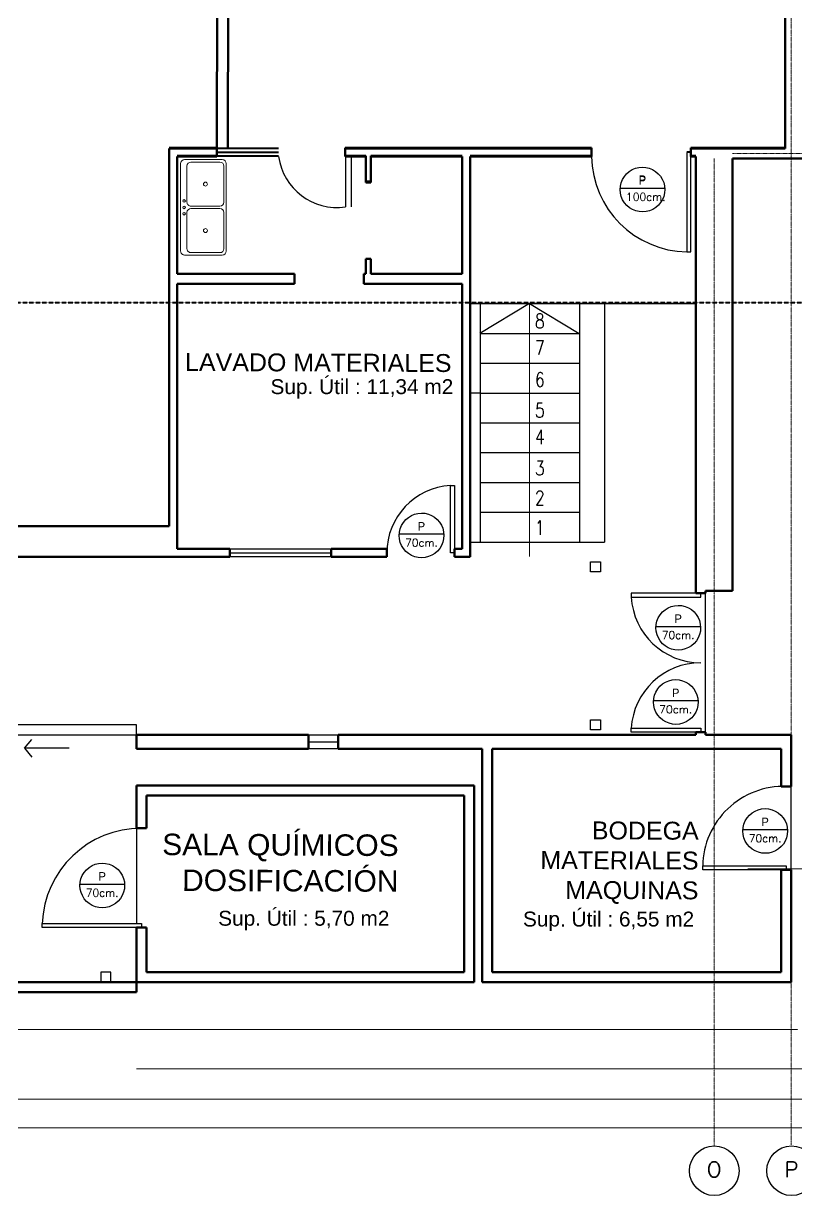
# Model space of a CAD drawing. Header units: inches. Extents: x -955375 to 106222, y -96450 to 64845.
# Drawn here: x 55608 to 63569, y 11880 to 23947 of the extents above; entities that cross this region are included whole.
import ezdxf
from ezdxf.enums import TextEntityAlignment as Align

# ---------------------------------------------------------------- set-up
doc = ezdxf.new("R2010")
doc.units = ezdxf.units.IN
doc.header["$MEASUREMENT"] = 0
for name, pattern in [('CENTER2', [1.125, 0.75, -0.125, 0.125, -0.125]), ('CONTINUA', [0]), ('HIDDEN', [0.375, 0.25, -0.125])]:
    doc.linetypes.add(name, pattern=pattern)
for name, color, linetype in [('023_MUROS_2', 7, 'Continuous'), ('A_CORTE', 3, 'Continuous'), ('A_INDICADORES', 1, 'Continuous'), ('A_TEXTOLOCAL', 3, 'Continuous'), ('cimentacion', 2, 'Continuous'), ('DIBUJO', 2, 'Continuous'), ('VENTANAS', 42, 'Continuous')]:
    doc.layers.add(name, color=color, linetype=linetype)
for name, color, linetype, lineweight in [('06 textos y cotas', 4, 'Continuous', 15), ('ACHUTECH', 24, 'Continuous', 18), ('muebles', 7, 'Continuous', 18)]:
    doc.layers.add(name, color=color, linetype=linetype, lineweight=lineweight)
doc.styles.add('18', font='Romans.shx', dxfattribs={"width": 0.8, "height": 18})
doc.styles.add('ROMANS', font='romans')
doc.styles.get("Standard").update_dxf_attribs({"font": 'isocp2.shx'})
doc.styles.add('TEXTO-100', font='romans.shx', dxfattribs={"height": 0.15})
doc.dimstyles.new('SUPERPEQUEÑA', dxfattribs={"dimtxt": 0.1, "dimasz": 0.05, "dimexe": 0.1, "dimexo": 0.15, "dimgap": 0.05, "dimtad": 1, "dimzin": 0, "dimdsep": 46, "dimtxsty": 'Standard', "dimblk1": 'CRUZZ', "dimblk2": 'CRUZZ', "dimsah": 1, "dimcen": 0.03, "dimse1": 1, "dimse2": 1, "dimclrd": 109, "dimclre": 4, "dimclrt": 173, "dimadec": 0, "dimazin": 0, "dimtfac": 1, "dimtix": 1, "dimtmove": 1, "dimatfit": 3, "dimldrblk": 'CRUZZ', "dimfxl": 1, "dimtolj": 1, "dimtzin": 0, "dimlwd": -1, "dimarcsym": 0})

# ---------------------------------------------------------------- blocks, each defined once
blk = doc.blocks.new('fre-6')
at = {"layer": 'muebles', "lineweight": 0}
for p, q in [((44.26709409517876, 66.99526073337705), (44.26709409517876, 66.5203318024275)), ((44.29709889517873, 66.96525593337711), (44.29709889517873, 66.6003446024275)), ((44.31710209517869, 67.0452687333771), (45.41727809517873, 67.0452687333771)), ((44.34710689517872, 67.01526393337707), (44.8021796951787, 67.01526393337711)), ((44.85218769517875, 66.96525593337711), (44.85218769517875, 66.6003446024275)), ((44.88219249517878, 66.96525593337711), (44.88219249517878, 66.6003446024275)), ((44.93220049517872, 67.01526393337707), (45.38727329517874, 67.01526393337707)), ((45.43728129517875, 66.96525593337711), (45.43728129517875, 66.6003446024275)), ((45.46728609517872, 66.99526073337705), (45.46728609517872, 66.5203318024275)), ((44.8021796951787, 66.5503366024275), (44.34710689517872, 66.5503366024275)), ((45.38727329517874, 66.5503366024275), (44.93220049517872, 66.5503366024275)), ((45.41727809517873, 66.47032380242747), (44.31710209517869, 66.47032380242747))]:
    blk.add_line(p, q, dxfattribs=at)
for centre, radius in [((44.57464329517875, 66.78280026790233), 0.0245626264541109), ((45.15973689517872, 66.78280026790233), 0.0245626264541109), ((44.78719009517873, 66.51342278120815), 0.0167760821653928), ((44.86719009517871, 66.51342278120815), 0.0167760821653928), ((44.94719009517869, 66.51342278120815), 0.0167760821653928)]:
    blk.add_circle(centre, radius, dxfattribs=at)
for centre, start, end in [((44.31710209517869, 66.99526073337705), 90, 180), ((44.34710689517872, 66.96525593337711), 90, 180), ((44.8021796951787, 66.96525593337711), 0, 90), ((44.93220049517872, 66.96525593337711), 90, 180), ((45.38727329517874, 66.96525593337711), 0, 90), ((45.41727809517873, 66.99526073337705), 0, 90), ((44.31710209517869, 66.5203318024275), 180, 270), ((44.34710689517872, 66.6003446024275), 180, 270), ((44.8021796951787, 66.6003446024275), 270, 0), ((44.93220049517872, 66.6003446024275), 180, 270), ((45.38727329517874, 66.6003446024275), 270, 0), ((45.41727809517873, 66.5203318024275), 270, 0)]:
    blk.add_arc(centre, 0.050008, start, end, dxfattribs=at)
blk = doc.blocks.new('CRUZ')
at = {"layer": 'DIBUJO', "color": 7, "lineweight": -3}
for p, q in [((-0.2186156304733231, 0), (0.2186156304733231, 0)), ((0, 0.2186156304733231), (0, -0.2186156304733231))]:
    blk.add_line(p, q, dxfattribs=at)
at = {"layer": 'DIBUJO', "color": 7, "lineweight": -3, "const_width": 0.05}
blk.add_lwpolyline([(-0.025000000000091, 0, 1), (0.025000000000091, 0, 1)], format="xyb", close=True, dxfattribs=at)
blk = doc.blocks.new('CRUZZ')
at = {"layer": 'DIBUJO', "color": 3, "xscale": 10, "yscale": 10, "zscale": 10}
blk.add_blockref('CRUZ', (0, 0), dxfattribs=at)
blk = doc.blocks.new('*D98')
at = {"layer": 'ACHUTECH', "color": 7, "ltscale": 500, "transparency": 16777216}
blk.add_line((47024.80767654857, 13588.06786039414), (62530.82898968404, 13588.06786039414), dxfattribs=at)
at = {"layer": 'Defpoints', "color": 0, "linetype": 'CONTINUA', "ltscale": 500, "transparency": 16777216}
for p in [(62530.87898968405, 18081.29689550905), (47024.75767654857, 15437.27818875121), (62530.87898968405, 13588.06786039414)]:
    blk.add_point(p, dxfattribs=at)
at = {"layer": 'ACHUTECH', "color": 7, "linetype": 'CONTINUA', "ltscale": 500, "transparency": 16777216, "xscale": 0.05, "yscale": 0.05, "zscale": 0.05, "rotation": 180}
blk.add_blockref('CRUZZ', (47024.75767654857, 13588.06786039414), dxfattribs=at)
at = {"layer": 'ACHUTECH', "color": 7, "linetype": 'CONTINUA', "ltscale": 500, "transparency": 16777216, "xscale": 0.05, "yscale": 0.05, "zscale": 0.05}
blk.add_blockref('CRUZZ', (62530.87898968405, 13588.06786039414), dxfattribs=at)
at = {"layer": 'ACHUTECH', "color": 7, "linetype": 'CONTINUA', "lineweight": 13, "ltscale": 500, "transparency": 16777216, "insert": (54777.81833311631, 13588.16287515792), "char_height": 0.15, "attachment_point": 5}
blk.add_mtext('\\A1;15506.12', dxfattribs=at)
blk = doc.blocks.new('*D99')
at = {"layer": 'ACHUTECH', "color": 7, "ltscale": 500, "transparency": 16777216}
blk.add_line((62530.92898968405, 13588.06786039414), (62909.27654152167, 13588.06786039414), dxfattribs=at)
at = {"layer": 'Defpoints', "color": 0, "linetype": 'CONTINUA', "ltscale": 500, "transparency": 16777216}
for p in [(62909.32654152167, 18106.86767603898), (62530.87898968405, 18081.29689550905), (62909.32654152167, 13588.06786039414)]:
    blk.add_point(p, dxfattribs=at)
at = {"layer": 'ACHUTECH', "color": 7, "linetype": 'CONTINUA', "ltscale": 500, "transparency": 16777216, "xscale": 0.05, "yscale": 0.05, "zscale": 0.05, "rotation": 180}
blk.add_blockref('CRUZZ', (62530.87898968405, 13588.06786039414), dxfattribs=at)
at = {"layer": 'ACHUTECH', "color": 7, "linetype": 'CONTINUA', "ltscale": 500, "transparency": 16777216, "xscale": 0.05, "yscale": 0.05, "zscale": 0.05}
blk.add_blockref('CRUZZ', (62909.32654152167, 13588.06786039414), dxfattribs=at)
at = {"layer": 'ACHUTECH', "color": 7, "linetype": 'CONTINUA', "lineweight": 13, "ltscale": 500, "transparency": 16777216, "insert": (62720.10276560286, 13588.16286039414), "char_height": 0.15, "attachment_point": 5}
blk.add_mtext('\\A1;378.45', dxfattribs=at)
blk = doc.blocks.new('*D100')
at = {"layer": 'ACHUTECH', "color": 7, "ltscale": 500, "transparency": 16777216}
blk.add_line((62909.37654152168, 13588.06786039414), (63451.37708875019, 13588.06786039414), dxfattribs=at)
at = {"layer": 'Defpoints', "color": 0, "linetype": 'CONTINUA', "ltscale": 500, "transparency": 16777216}
for p in [(63451.42708875019, 22658.46661030367), (62909.32654152167, 18106.86767603898), (63451.42708875019, 13588.06786039414)]:
    blk.add_point(p, dxfattribs=at)
at = {"layer": 'ACHUTECH', "color": 7, "linetype": 'CONTINUA', "ltscale": 500, "transparency": 16777216, "xscale": 0.05, "yscale": 0.05, "zscale": 0.05, "rotation": 180}
blk.add_blockref('CRUZZ', (62909.32654152167, 13588.06786039414), dxfattribs=at)
at = {"layer": 'ACHUTECH', "color": 7, "linetype": 'CONTINUA', "ltscale": 500, "transparency": 16777216, "xscale": 0.05, "yscale": 0.05, "zscale": 0.05}
blk.add_blockref('CRUZZ', (63451.42708875019, 13588.06786039414), dxfattribs=at)
at = {"layer": 'ACHUTECH', "color": 7, "linetype": 'CONTINUA', "lineweight": 13, "ltscale": 500, "transparency": 16777216, "insert": (63180.37681513593, 13588.16287515792), "char_height": 0.15, "attachment_point": 5}
blk.add_mtext('\\A1;542.10', dxfattribs=at)
blk = doc.blocks.new('*D101')
at = {"layer": 'ACHUTECH', "color": 7, "ltscale": 500, "transparency": 16777216}
blk.add_line((63451.47708875019, 13588.06786039414), (63574.11683529217, 13588.06786039414), dxfattribs=at)
at = {"layer": 'Defpoints', "color": 0, "linetype": 'CONTINUA', "ltscale": 500, "transparency": 16777216}
for p in [(63451.42708875019, 22658.46661030367), (63574.16683529217, 22658.46661030367), (63574.16683529217, 13588.06786039414)]:
    blk.add_point(p, dxfattribs=at)
at = {"layer": 'ACHUTECH', "color": 7, "linetype": 'CONTINUA', "ltscale": 500, "transparency": 16777216, "xscale": 0.05, "yscale": 0.05, "zscale": 0.05, "rotation": 180}
blk.add_blockref('CRUZZ', (63451.42708875019, 13588.06786039414), dxfattribs=at)
at = {"layer": 'ACHUTECH', "color": 7, "linetype": 'CONTINUA', "ltscale": 500, "transparency": 16777216, "xscale": 0.05, "yscale": 0.05, "zscale": 0.05}
blk.add_blockref('CRUZZ', (63574.16683529217, 13588.06786039414), dxfattribs=at)
at = {"layer": 'ACHUTECH', "color": 7, "linetype": 'CONTINUA', "lineweight": 13, "ltscale": 500, "transparency": 16777216, "insert": (63512.79696202118, 13588.16287515792), "char_height": 0.15, "attachment_point": 5}
blk.add_mtext('\\A1;122.74', dxfattribs=at)
blk = doc.blocks.new('*D21')
at = {"layer": 'ACHUTECH', "color": 7, "ltscale": 500, "transparency": 16777216}
blk.add_line((56772.38921442413, 13185.58365498089), (58541.7872270704, 13185.58365498089), dxfattribs=at)
at = {"layer": 'Defpoints', "color": 0, "linetype": 'CONTINUA', "ltscale": 500, "transparency": 16777216}
for p in [(56772.33921442412, 16280.97807027314), (58541.8372270704, 16280.97807027314), (58541.8372270704, 13185.58365498089)]:
    blk.add_point(p, dxfattribs=at)
at = {"layer": 'ACHUTECH', "color": 7, "linetype": 'CONTINUA', "ltscale": 500, "transparency": 16777216, "xscale": 0.05, "yscale": 0.05, "zscale": 0.05, "rotation": 180}
blk.add_blockref('CRUZZ', (56772.33921442412, 13185.58365498089), dxfattribs=at)
at = {"layer": 'ACHUTECH', "color": 7, "linetype": 'CONTINUA', "ltscale": 500, "transparency": 16777216, "xscale": 0.05, "yscale": 0.05, "zscale": 0.05}
blk.add_blockref('CRUZZ', (58541.8372270704, 13185.58365498089), dxfattribs=at)
at = {"layer": 'ACHUTECH', "color": 7, "linetype": 'CONTINUA', "lineweight": 13, "ltscale": 500, "transparency": 16777216, "insert": (57657.08822074726, 13185.67865498089), "char_height": 0.15, "attachment_point": 5}
blk.add_mtext('\\A1;1769.50', dxfattribs=at)
blk = doc.blocks.new('*D22')
at = {"layer": 'ACHUTECH', "color": 7, "ltscale": 500, "transparency": 16777216}
blk.add_line((58541.8872270704, 13185.58365498089), (58848.6365934254, 13185.58365498089), dxfattribs=at)
at = {"layer": 'Defpoints', "color": 0, "linetype": 'CONTINUA', "ltscale": 500, "transparency": 16777216}
for p in [(58541.8372270704, 16280.97807027314), (58848.6865934254, 16280.97807027314), (58848.6865934254, 13185.58365498089)]:
    blk.add_point(p, dxfattribs=at)
at = {"layer": 'ACHUTECH', "color": 7, "linetype": 'CONTINUA', "ltscale": 500, "transparency": 16777216, "xscale": 0.05, "yscale": 0.05, "zscale": 0.05, "rotation": 180}
blk.add_blockref('CRUZZ', (58541.8372270704, 13185.58365498089), dxfattribs=at)
at = {"layer": 'ACHUTECH', "color": 7, "linetype": 'CONTINUA', "ltscale": 500, "transparency": 16777216, "xscale": 0.05, "yscale": 0.05, "zscale": 0.05}
blk.add_blockref('CRUZZ', (58848.6865934254, 13185.58365498089), dxfattribs=at)
at = {"layer": 'ACHUTECH', "color": 7, "linetype": 'CONTINUA', "lineweight": 13, "ltscale": 500, "transparency": 16777216, "insert": (58695.2619102479, 13185.67865498089), "char_height": 0.15, "attachment_point": 5}
blk.add_mtext('\\A1;306.85', dxfattribs=at)
blk = doc.blocks.new('*D23')
at = {"layer": 'ACHUTECH', "color": 7, "ltscale": 500, "transparency": 16777216}
blk.add_line((58848.7365934254, 13185.58365498089), (85769.55433496424, 13185.58365498089), dxfattribs=at)
at = {"layer": 'Defpoints', "color": 0, "linetype": 'CONTINUA', "ltscale": 500, "transparency": 16777216}
for p in [(58848.6865934254, 16280.97807027314), (85769.60433496424, 15258.14684909059), (85769.60433496424, 13185.58365498089)]:
    blk.add_point(p, dxfattribs=at)
at = {"layer": 'ACHUTECH', "color": 7, "linetype": 'CONTINUA', "ltscale": 500, "transparency": 16777216, "xscale": 0.05, "yscale": 0.05, "zscale": 0.05, "rotation": 180}
blk.add_blockref('CRUZZ', (58848.6865934254, 13185.58365498089), dxfattribs=at)
at = {"layer": 'ACHUTECH', "color": 7, "linetype": 'CONTINUA', "ltscale": 500, "transparency": 16777216, "xscale": 0.05, "yscale": 0.05, "zscale": 0.05}
blk.add_blockref('CRUZZ', (85769.60433496424, 13185.58365498089), dxfattribs=at)
at = {"layer": 'ACHUTECH', "color": 7, "linetype": 'CONTINUA', "lineweight": 13, "ltscale": 500, "transparency": 16777216, "insert": (72309.14546419482, 13185.70874224852), "char_height": 0.15, "attachment_point": 5}
blk.add_mtext('\\A1;26920.92', dxfattribs=at)
blk = doc.blocks.new('*D32')
at = {"layer": 'ACHUTECH', "color": 7, "ltscale": 500, "transparency": 16777216}
blk.add_line((46953.2094910657, 12873.41478065978), (62720.05276560425, 12873.41478065978), dxfattribs=at)
at = {"layer": 'Defpoints', "color": 0, "linetype": 'CONTINUA', "ltscale": 500, "transparency": 16777216}
for p in [(62720.10276560426, 12873.41478065978), (46953.1594910657, 12388.4387405114), (62720.10276560426, 12388.4387405114)]:
    blk.add_point(p, dxfattribs=at)
at = {"layer": 'ACHUTECH', "color": 7, "linetype": 'CONTINUA', "ltscale": 500, "transparency": 16777216, "xscale": 0.05, "yscale": 0.05, "zscale": 0.05, "rotation": 180}
blk.add_blockref('CRUZZ', (46953.1594910657, 12873.41478065978), dxfattribs=at)
at = {"layer": 'ACHUTECH', "color": 7, "linetype": 'CONTINUA', "ltscale": 500, "transparency": 16777216, "xscale": 0.05, "yscale": 0.05, "zscale": 0.05}
blk.add_blockref('CRUZZ', (62720.10276560426, 12873.41478065978), dxfattribs=at)
at = {"layer": 'ACHUTECH', "color": 7, "linetype": 'CONTINUA', "lineweight": 13, "ltscale": 500, "transparency": 16777216, "insert": (54836.63112833498, 12873.50978065978), "char_height": 0.15, "attachment_point": 5}
blk.add_mtext('\\A1;15766.94', dxfattribs=at)
blk = doc.blocks.new('*D33')
at = {"layer": 'ACHUTECH', "color": 7, "ltscale": 500, "transparency": 16777216}
blk.add_line((62720.15276560426, 12873.41478065978), (63512.74696202159, 12873.41478065978), dxfattribs=at)
at = {"layer": 'Defpoints', "color": 0, "linetype": 'CONTINUA', "ltscale": 500, "transparency": 16777216}
for p in [(63512.79696202159, 12873.41478065978), (62720.10276560426, 12388.4387405114), (63512.79696202159, 12388.4387405114)]:
    blk.add_point(p, dxfattribs=at)
at = {"layer": 'ACHUTECH', "color": 7, "linetype": 'CONTINUA', "ltscale": 500, "transparency": 16777216, "xscale": 0.05, "yscale": 0.05, "zscale": 0.05, "rotation": 180}
blk.add_blockref('CRUZZ', (62720.10276560426, 12873.41478065978), dxfattribs=at)
at = {"layer": 'ACHUTECH', "color": 7, "linetype": 'CONTINUA', "ltscale": 500, "transparency": 16777216, "xscale": 0.05, "yscale": 0.05, "zscale": 0.05}
blk.add_blockref('CRUZZ', (63512.79696202159, 12873.41478065978), dxfattribs=at)
at = {"layer": 'ACHUTECH', "color": 7, "linetype": 'CONTINUA', "lineweight": 13, "ltscale": 500, "transparency": 16777216, "insert": (63116.44986381292, 12873.50983167549), "char_height": 0.15, "attachment_point": 5}
blk.add_mtext('\\A1;792.69', dxfattribs=at)
blk = doc.blocks.new('*D34')
at = {"layer": 'ACHUTECH', "color": 7, "ltscale": 500, "transparency": 16777216}
blk.add_line((63512.84696202159, 12873.41478065978), (67450.64716357506, 12873.41478065978), dxfattribs=at)
at = {"layer": 'Defpoints', "color": 0, "linetype": 'CONTINUA', "ltscale": 500, "transparency": 16777216}
for p in [(67450.69716357507, 12873.41478065978), (63512.79696202159, 12388.4387405114), (67450.69716357507, 12388.4387405114)]:
    blk.add_point(p, dxfattribs=at)
at = {"layer": 'ACHUTECH', "color": 7, "linetype": 'CONTINUA', "ltscale": 500, "transparency": 16777216, "xscale": 0.05, "yscale": 0.05, "zscale": 0.05, "rotation": 180}
blk.add_blockref('CRUZZ', (63512.79696202159, 12873.41478065978), dxfattribs=at)
at = {"layer": 'ACHUTECH', "color": 7, "linetype": 'CONTINUA', "ltscale": 500, "transparency": 16777216, "xscale": 0.05, "yscale": 0.05, "zscale": 0.05}
blk.add_blockref('CRUZZ', (67450.69716357507, 12873.41478065978), dxfattribs=at)
at = {"layer": 'ACHUTECH', "color": 7, "linetype": 'CONTINUA', "lineweight": 13, "ltscale": 500, "transparency": 16777216, "insert": (65481.74706279833, 12873.50978065978), "char_height": 0.15, "attachment_point": 5}
blk.add_mtext('\\A1;3937.90', dxfattribs=at)
blk = doc.blocks.new('*D41')
at = {"layer": 'ACHUTECH', "color": 7, "ltscale": 500, "transparency": 16777216}
blk.add_line((5947.905833836784, 12576.20167328493), (93553.29992816785, 12576.20167328493), dxfattribs=at)
at = {"layer": 'Defpoints', "color": 0, "linetype": 'CONTINUA', "ltscale": 500, "transparency": 16777216}
for p in [(93553.34992816785, 16393.48950460339), (5947.855833836784, 14040.97769588171), (93553.34992816785, 12576.20167328493)]:
    blk.add_point(p, dxfattribs=at)
at = {"layer": 'ACHUTECH', "color": 7, "linetype": 'CONTINUA', "ltscale": 500, "transparency": 16777216, "xscale": 0.05, "yscale": 0.05, "zscale": 0.05, "rotation": 180}
blk.add_blockref('CRUZZ', (5947.855833836784, 12576.20167328493), dxfattribs=at)
at = {"layer": 'ACHUTECH', "color": 7, "linetype": 'CONTINUA', "ltscale": 500, "transparency": 16777216, "xscale": 0.05, "yscale": 0.05, "zscale": 0.05}
blk.add_blockref('CRUZZ', (93553.34992816785, 12576.20167328493), dxfattribs=at)
at = {"layer": 'ACHUTECH', "color": 7, "linetype": 'CONTINUA', "lineweight": 13, "ltscale": 500, "transparency": 16777216, "insert": (49750.60288100232, 12576.29667328493), "char_height": 0.15, "attachment_point": 5}
blk.add_mtext('\\A1;87605.49', dxfattribs=at)
blk = doc.blocks.new('*D209')
at = {"layer": 'ACHUTECH', "color": 7, "ltscale": 500, "transparency": 16777216}
blk.add_line((95544.06483844615, 59153.03458211519), (95544.06483844617, 15079.33726133732), dxfattribs=at)
at = {"layer": 'Defpoints', "color": 0, "linetype": 'CONTINUA', "ltscale": 500, "transparency": 16777216}
for p in [(30945.85087955169, 59153.08458211519), (85094.53572898336, 15079.28726133732), (95544.06483844617, 15079.28726133732)]:
    blk.add_point(p, dxfattribs=at)
at = {"layer": 'ACHUTECH', "color": 7, "linetype": 'CONTINUA', "ltscale": 500, "transparency": 16777216, "xscale": 0.05, "yscale": 0.05, "zscale": 0.05}
for p, rotation in [((95544.06483844615, 59153.0845821152), 90), ((95544.06483844617, 15079.28726133732), 270)]:
    blk.add_blockref('CRUZZ', p, dxfattribs=dict(at, rotation=rotation))
at = {"layer": 'ACHUTECH', "color": 7, "linetype": 'CONTINUA', "lineweight": 13, "ltscale": 500, "transparency": 16777216, "insert": (95543.96983844615, 37116.18592172622), "char_height": 0.15, "attachment_point": 5, "rotation": 90}
blk.add_mtext('\\A1;44073.80', dxfattribs=at)

msp = doc.modelspace()

# ---------------------------------------------------------------- linework, layer by layer
at = {"color": 7}
for p, q in [((57549.69094252243, 22658.46661030324), (58234.98786071517, 22658.46661030324)), ((58234.98786071517, 22576.64011260882), (57549.69094252243, 22576.6401126087)), ((57549.87314416206, 22666.89391270901), (58235.1700623548, 22666.89391270901)), ((58235.1700623548, 22585.06741501455), (57549.87314416206, 22585.06741501443)), ((62211.56842252005, 22248.13669444469), (61752.86354615235, 22248.13669444469)), ((60209.05211759883, 21062.84990525784), (62530.87898968405, 21062.84990525784)), ((60818.57597506569, 21062.84990525784), (60307.16036447414, 20756.00053890304)), ((60311.33523971564, 21062.84990525784), (60311.33523971669, 18608.05497441867)), ((60818.57597506569, 21062.84990525784), (61329.99158565722, 20756.00053890304)), ((61334.16646089977, 21062.84990525784), (61334.16646089977, 18608.05497441867)), ((61589.87426619553, 21062.84990525784), (61589.874266196, 18608.05497441867)), ((60311.33523971611, 20756.0005389029), (61334.16646089977, 20756.0005389029)), ((60311.33523971611, 20449.15117254799), (61334.16646089977, 20449.15117254799)), ((60209.05211759883, 20144.34746863543), (60311.33523971611, 20144.34746863543)), ((60311.33523971669, 20142.30180619306), (61334.16646089977, 20142.30180619306)), ((60311.33523971669, 19835.45243983815), (61334.16646089977, 19835.45243983815)), ((60311.33523971669, 19528.60307348301), (61334.16646089977, 19528.60307348336)), ((60311.33523971669, 19221.75370712842), (61334.16646089977, 19221.75370712842)), ((60311.33523971669, 18914.9043407736), (61334.16646089977, 18914.9043407736)), ((59936.35665315029, 18687.47320659686), (59477.6517767826, 18687.47320659686)), ((60209.05211759883, 18608.05497441867), (61589.87426619553, 18608.05497441867)), ((57733.8005623358, 18536.45678893563), (58777.08840794253, 18536.45678893563)), ((58777.088407943, 18454.63029124111), (57733.8005623358, 18454.63029124111)), ((62633.16211180273, 16649.33318585285), (62633.16211180273, 18081.29689550928)), ((62580.26575304984, 17736.76440479364), (62121.56087668226, 17736.76440479364)), ((62554.75477466856, 16972.42574508789), (62096.04989830111, 16972.42574508789)), ((58541.8372270704, 16623.7624053235), (58848.6865934254, 16623.7624053235)), ((58848.6865934254, 16480.56603435797), (58541.8372270704, 16480.56603435797)), ((63512.79696202019, 15232.71194451461), (63512.79696202019, 16091.89017030848)), ((56772.33921442412, 15662.30105741149), (56772.33921442412, 14680.38308507575)), ((63475.34824690937, 15644.71824192733), (63016.64337054192, 15644.71824192733)), ((56648.8336386181, 15083.749050884), (56190.12876225053, 15083.749050884))]:
    msp.add_line(p, q, dxfattribs=at)
at = {"ltscale": 500}
msp.add_arc((58838.17323404789, 22661.55533891895), 609.1331465794956, 188.0133245466852, 278.0133245466852, dxfattribs=at)
at = {"color": 7}
for centre, radius, start, end in [((62459.28080419595, 22597.09673702673), 1002.583316089006, 181.1691393289707, 268.8308606724881), ((60045.39912220968, 18495.54354008843), 695.5252304045599, 93.3722866834859, 180), ((62582.02055074339, 18081.29689550905), 715.9818548279704, 183.2758289597531, 270.0000000002084), ((62582.02055074339, 16649.33318585317), 715.9818548279704, 89.99999999979156, 176.7241710402469), ((63436.08462043176, 15258.53843284939), 833.7439553862843, 88.24247290935085, 178.9631650360307), ((56823.48077548346, 14639.46983622841), 1022.831221183081, 90, 177.7075572239935)]:
    msp.add_arc(centre, radius, start, end, dxfattribs=at)
for centre in [(61982.666178967, 22237.08022665355), (59707.45440959712, 18676.41673880571), (62351.36350949679, 17725.70793700249), (62325.85253111551, 16961.36927729664), (63246.44600335634, 15633.66177413613), (56419.93139506517, 15072.69258309283)]:
    msp.add_ellipse(centre, major_axis=(162.6829673062395, 162.6829673062465), ratio=0.9999999969877227, start_param=5.502992481792901, end_param=11.78617778897248, dxfattribs=at)
at = {"layer": '023_MUROS_2', "color": 7, "lineweight": 50}
for p, q in [((63451.60929038982, 22666.89391270936), (63451.60929038982, 29365.41558023663)), ((63451.42708875019, 22658.46661030367), (63451.42708875019, 28538.72330088459)), ((57717.2735170416, 24633.34238644053), (57713.82196651584, 22658.46661030324)), ((57604.46625574728, 24613.85906035566), (57601.01470522152, 22666.89391270901)), ((57109.87351741389, 18771.70796980787), (57109.87351741389, 22658.46661030324)), ((57109.87351741389, 22658.46661030324), (57600.83250358235, 22658.46661030324)), ((57110.0557190535, 22666.89391270901), (57601.01470522198, 22666.89391270901)), ((57191.70001510857, 21369.69927161277), (57191.70001510857, 22576.6401126087)), ((57191.70001510857, 22576.6401126087), (57600.8325035819, 22576.6401126087)), ((57191.8822167482, 22585.06741501443), (57601.01470522152, 22585.06741501443)), ((57600.8325035819, 22576.6401126087), (57600.8325035819, 22658.46661030324)), ((57601.01470522152, 22585.06741501443), (57601.01470522152, 22666.89391270901)), ((58920.28477890756, 22658.46661030318), (61456.90620744256, 22658.46661030393)), ((58920.28477890791, 22658.46661030324), (58920.28477890791, 22576.64011260893)), ((58920.28477890791, 22576.64011260902), (59135.07933535639, 22576.64011260914)), ((58920.46698054719, 22666.8939127089), (61457.08840908218, 22666.89391270971)), ((58920.46698054754, 22666.89391270901), (58920.46698054754, 22585.06741501467)), ((58920.46698054754, 22585.06741501478), (59135.26153699603, 22585.0674150149)), ((59135.07933535639, 22576.64011260879), (59135.07933535639, 22310.70399510082)), ((59135.26153699603, 22585.06741501455), (59135.26153699603, 22319.13129750649)), ((59186.22089641527, 22576.64011260914), (60127.22561990436, 22576.64011260893)), ((59186.22089641527, 22576.64011260879), (59186.22089641527, 22310.70399510082)), ((59186.4030980549, 22585.0674150149), (60127.40782154399, 22585.06741501467)), ((59186.4030980549, 22585.06741501455), (59186.4030980549, 22319.13129750649)), ((60127.22561990436, 22576.64011260893), (60127.22561990436, 21369.69927161266)), ((60209.05211759883, 22576.6401126087), (61456.90620744256, 22576.64011260844)), ((60209.05211759883, 22576.6401126087), (60209.05211759883, 18454.63029124111)), ((60209.23431923844, 22585.06741501443), (61457.08840908218, 22585.0674150142)), ((61456.90620744256, 22658.46661030367), (61456.90620744256, 22576.6401126087)), ((61457.08840908218, 22666.89391270936), (61457.08840908218, 22585.06741501443)), ((62479.73742862517, 22576.6401126087), (62479.73742862517, 22658.46661030367)), ((62479.73742862517, 22658.46661030367), (63451.42708875019, 22658.46661030367)), ((62530.87898968405, 22576.6401126087), (62479.73742862517, 22576.6401126087)), ((62479.91963026481, 22585.06741501443), (62479.91963026481, 22666.89391270936)), ((62479.91963026481, 22666.89391270936), (63451.60929038982, 22666.89391270936)), ((62531.06119132368, 22585.06741501443), (62479.91963026481, 22585.06741501443)), ((62530.87898968405, 18081.29689550905), (62530.87898968405, 22576.6401126087)), ((82077.18362649319, 22556.18348818598), (62909.32654152167, 22556.18348818526)), ((62909.32654152167, 22556.18348818526), (62909.32654152167, 18106.86767603898)), ((59135.07933535744, 22310.70399510082), (59186.22089641492, 22310.7039951007)), ((59135.26153699707, 22319.13129750649), (59186.40309805455, 22319.13129750638)), ((59135.07933535744, 21523.12395479003), (59135.07933535744, 21369.69927161248)), ((59135.07933535744, 21523.12395478986), (59186.22089641573, 21523.12395478971)), ((59186.22089641573, 21523.12395479003), (59186.22089641631, 21369.69927161248)), ((57191.70001510857, 21369.69927161266), (58398.64085610479, 21369.69927161266)), ((58398.64085610444, 21267.41614949444), (58398.64085610444, 21369.69927161257)), ((59114.62271093288, 21369.69927161248), (59135.07933535698, 21369.69927161248)), ((59114.62271093288, 21267.41614949444), (59114.62271093334, 21369.69927161257)), ((59186.22089641573, 21369.69927161248), (60127.22561990436, 21369.69927161266)), ((57191.70001510857, 18536.45678893563), (57191.70001510857, 21267.41614949444)), ((57191.70001510857, 21267.41614949435), (58398.64085610479, 21267.41614949444)), ((59114.62271093288, 21267.41614949418), (60127.22561990436, 21267.41614949435)), ((60127.22561990436, 21267.41614949427), (60127.22561990436, 18536.45678893563)), ((49592.06404171844, 18771.70796980787), (57109.87351741389, 18771.70796980787)), ((57191.70001510857, 18536.45678893563), (57733.8005623358, 18536.45678893563)), ((57733.8005623358, 18536.45678893563), (57733.8005623358, 18454.63029124111)), ((58777.088407943, 18536.45678893563), (58777.088407943, 18454.63029124111)), ((58777.08840794253, 18536.45678893563), (59349.87389180499, 18536.45678893563)), ((59349.87389180499, 18536.45678893563), (59349.87389180499, 18454.63029124111)), ((60045.39912220968, 18536.45678893563), (60045.39912220968, 18454.63029124111)), ((60045.39912220968, 18536.45678893563), (60127.22561990436, 18536.45678893563)), ((44222.20013050727, 18454.63029124111), (57733.8005623358, 18454.63029124111)), ((58777.088407943, 18454.63029124111), (59349.87389180499, 18454.63029124088)), ((60045.39912220968, 18454.63029124088), (60209.05211759883, 18454.63029124111)), ((62909.32654152167, 18106.86767603898), (62633.16211180273, 18106.86767603898)), ((62633.16211180273, 18106.86767603898), (62633.16211180273, 18081.29689550928)), ((62633.16211180273, 18081.29689550928), (62530.87898968405, 18081.29689550905)), ((56772.33921442412, 16623.76240532369), (58541.8372270704, 16623.7624053235)), ((56772.33921442412, 16480.56603435797), (56772.33921442412, 16623.7624053235)), ((58541.8372270704, 16480.56603435797), (58541.8372270704, 16623.7624053235)), ((58848.6865934254, 16623.7624053235), (62530.87898968451, 16623.7624053235)), ((58848.6865934254, 16480.56603435797), (58848.6865934254, 16623.7624053235)), ((62530.87898968451, 16623.7624053235), (62530.87898968451, 16649.33318585247)), ((62633.16211180273, 16649.33318585285), (62530.87898968405, 16649.33318585264)), ((62633.16211180273, 16623.7624053235), (62633.16211180273, 16649.33318585285)), ((62633.16211180273, 16623.7624053235), (63512.79696202019, 16623.7624053235)), ((63512.79696202019, 16623.7624053235), (63512.79696202019, 16091.89017030848)), ((56772.33921442412, 16480.56603435797), (58541.8372270704, 16480.56603435797)), ((58848.6865934254, 16480.56603435797), (60331.7918641416, 16480.56603435797)), ((60331.79186414125, 16480.56603435797), (60331.79186414079, 14076.91266457752)), ((60434.07498625947, 16480.56603435797), (63410.51383990186, 16480.56603435797)), ((60434.07498625947, 16480.56603435797), (60434.07498625947, 14179.19578669572)), ((63410.51383990186, 16480.56603435797), (63410.51383990186, 16091.89017030848)), ((56772.33921442412, 15662.30105741149), (56772.33921442412, 16102.11848252013)), ((56772.33921442412, 16102.11848252013), (60249.96536644622, 16102.11848252013)), ((60249.96536644622, 14076.91266457752), (60249.96536644622, 16102.11848252013)), ((63410.51383990186, 16091.89017030848), (63512.79696202019, 16091.89017030848)), ((56874.62233654234, 15662.30105741149), (56874.62233654175, 15999.83536040183)), ((56874.62233654175, 15999.83536040183), (60147.68224432755, 15999.83536040183)), ((60147.68224432755, 14179.19578669603), (60147.68224432755, 15999.83536040183)), ((56772.33921442412, 15662.30105741149), (56874.62233654234, 15662.30105741149)), ((63410.51383990186, 15232.71194451461), (63410.51383990186, 14179.19578669572)), ((63410.51383990186, 15232.71194451461), (63512.79696202019, 15232.71194451461)), ((63512.79696202019, 15232.71194451461), (63512.79696202019, 14076.91266457752)), ((56772.33921442307, 14076.91266457752), (56772.33921442412, 14639.46983622841)), ((56772.33921442412, 14639.46983622841), (56874.62233654234, 14639.46983622841)), ((56874.62233654094, 14179.19578669603), (56874.62233654234, 14639.46983622841)), ((56874.62233654094, 14179.19578669603), (60147.68224432755, 14179.19578669603)), ((63410.51383990186, 14179.19578669572), (60434.07498625947, 14179.19578669572)), ((47302.22918106549, 14076.91266457761), (56772.33921442307, 14076.91266457752)), ((56772.33921442307, 14076.91266457752), (60249.96536644622, 14076.91266457752)), ((56772.33921442307, 14076.91266457752), (56772.33921442307, 13974.62954245922)), ((63512.79696202019, 14076.91266457752), (60331.79186414079, 14076.91266457752)), ((47302.22918106549, 13974.62954245931), (56772.33921442307, 13974.62954245922))]:
    msp.add_line(p, q, dxfattribs=at)
at = {"layer": '06 textos y cotas', "color": 7, "linetype": 'CENTER2', "lineweight": 5}
for p, q in [((63512.79696202077, 32599.36324898119), (63512.79696202159, 12401.18479601417)), ((96031.68717033847, 22607.32504924503), (62909.32654152167, 22607.32504924442)), ((62720.10276560333, 22556.18348818526), (62720.10276560437, 12391.6208791094))]:
    msp.add_line(p, q, dxfattribs=at)
at = {"layer": 'A_CORTE', "color": 7, "linetype": 'HIDDEN', "lineweight": 40, "ltscale": 3}
msp.add_line((97545.11001221368, 21071.41244881567), (53134.86732921083, 21071.41244881567), dxfattribs=at)
at = {"layer": 'A_INDICADORES', "color": 7}
for centre in [(62722.29712133357, 12135.92248941532), (63518.51045286542, 12135.92248941532)]:
    msp.add_circle(centre, 255.7078052957702, dxfattribs=at)
at = {"layer": 'A_TEXTOLOCAL', "color": 7, "lineweight": 30}
for p, q in [((57600.8325035819, 22617.55336145592), (58232.79687768547, 22617.55336145593)), ((57601.01470522152, 22625.98066386161), (58234.27458162, 22625.98066386161)), ((58923.08846035802, 22569.78557617778), (58923.08846035802, 22058.36996558624)), ((58981.67142247921, 22568.89667325246), (58981.67142247921, 22057.48106266093)), ((62479.73742862564, 22617.55336145592), (62438.82417977834, 22617.55336145592)), ((62438.82417977834, 22617.55336145592), (62438.82417977834, 21594.72214027285)), ((62479.91963026527, 22625.98066386161), (62439.00638141797, 22625.98066386161)), ((62479.73742862564, 21594.72214027285), (62479.73742862564, 22617.55336145592)), ((62438.82417977834, 21594.72214027285), (62479.73742862564, 21594.72214027285)), ((60004.4858733625, 18495.54354008843), (60004.4858733625, 19191.06877049293)), ((60004.4858733625, 19191.06877049293), (60045.39912220968, 19191.06877049293)), ((60045.39912220968, 19191.06877049293), (60045.39912220968, 18495.54354008843)), ((57733.8005623358, 18495.54354008843), (58777.088407943, 18495.54354008843)), ((60045.39912220968, 18495.54354008843), (60004.4858733625, 18495.54354008843)), ((61446.67789523039, 18403.48873018227), (61548.96101734872, 18403.48873018227)), ((61446.67789523039, 18301.20560806376), (61446.67789523039, 18403.48873018227)), ((61548.96101734872, 18403.48873018227), (61548.96101734872, 18301.20560806376)), ((61548.96101734872, 18301.20560806376), (61446.67789523039, 18301.20560806376)), ((62582.02055074339, 18081.29689550905), (61866.03869591541, 18081.29689550905)), ((61866.03869591541, 18081.29689550905), (61866.03869591541, 18040.38364666173)), ((61866.03869591541, 18040.38364666173), (62582.02055074339, 18040.38364666173)), ((62582.02055074339, 18040.38364666173), (62582.02055074339, 18081.29689550905)), ((61446.67789523039, 16777.18708850096), (61548.96101734872, 16777.18708850096)), ((61446.67789523039, 16674.90396638255), (61446.67789523039, 16777.18708850096)), ((61548.96101734872, 16777.18708850096), (61548.96101734872, 16674.90396638255)), ((56772.33921442412, 16726.04552744202), (54665.30689878715, 16726.04552744202)), ((56772.33921442412, 16623.76240532369), (56772.33921442412, 16726.04552744202)), ((61548.96101734872, 16674.90396638255), (61446.67789523039, 16674.90396638255)), ((61866.03869591541, 16649.33318585317), (61866.03869591541, 16690.24643470039)), ((61866.03869591541, 16690.24643470039), (62582.02055074339, 16690.24643470039)), ((62582.02055074339, 16690.24643470039), (62582.02055074339, 16649.33318585317)), ((54665.30689878715, 16623.76240532369), (56772.33921442412, 16623.76240532369)), ((55619.24712643864, 16485.00507443362), (55693.61640459707, 16576.7391411291)), ((58541.8372270704, 16552.16421984068), (58848.6865934254, 16552.16421984068)), ((62582.02055074339, 16649.33318585317), (61866.03869591541, 16649.33318585317)), ((56080.01966781269, 16485.00507443362), (55619.24712643864, 16485.00507443362)), ((55619.24712643864, 16485.00507443362), (55693.61640459707, 16393.27100773802)), ((62602.47717516737, 15232.71194451461), (62602.47717516737, 15273.62519336183)), ((62602.47717516737, 15273.62519336183), (63461.65540096143, 15273.62519336183)), ((63461.65540096143, 15232.71194451461), (62602.47717516737, 15232.71194451461)), ((63461.65540096143, 15273.62519336183), (63461.65540096143, 15232.71194451461)), ((55800.64955430038, 14639.46983622841), (55800.64955430038, 14680.38308507575)), ((55800.64955430038, 14680.38308507575), (56823.48077548346, 14680.38308507575)), ((56823.48077548346, 14639.46983622841), (55800.64955430038, 14639.46983622841)), ((56823.48077548346, 14680.38308507575), (56823.48077548346, 14639.46983622841)), ((56506.40309691571, 14179.19578669583), (56404.11997479761, 14179.19578669583)), ((56404.11997479761, 14179.19578669583), (56404.11997479761, 14076.91266457752)), ((56506.40309691571, 14076.91266457752), (56506.40309691571, 14179.19578669583))]:
    msp.add_line(p, q, dxfattribs=at)
at = {"layer": 'ACHUTECH', "color": 7, "linetype": 'CONTINUA', "lineweight": 13, "ltscale": 500}
for p, q in [((60818.57597506569, 21062.84990525784), (60818.57597506569, 18459.37177172064)), ((75428.7806888033, 15242.94025672654), (63067.27001523307, 15242.94025672654))]:
    msp.add_line(p, q, dxfattribs=at)

# ---------------------------------------------------------------- block references
at = {"color": 7, "xscale": 818.2649769464646, "yscale": 818.2649769464646, "zscale": 818.2649769464646, "rotation": 270}
msp.add_blockref('fre-6', (2835.855870442098, 58766.92250817383), dxfattribs=at)

# ---------------------------------------------------------------- texts
at = {"color": 7, "lineweight": 30, "char_height": 86.99218443044117, "width": 8943.08378672011, "attachment_point": 3}
for insert in [(62020.19496523036, 22374.53989032749), (62020.37716686999, 22382.96719273327), (59744.98319586049, 18813.87640247976), (62388.89229576003, 17863.16760067655), (62363.381317379, 17098.82894097081), (63283.97478961981, 15771.12143781021), (56457.46018132853, 15210.15224676691)]:
    msp.add_mtext('{\\Figes1003|c0;P }', dxfattribs=dict(at, insert=insert))
at = {"color": 7, "char_height": 153.4246831774621, "width": 2503.056560386891, "attachment_point": 7}
for s, insert in [('{\\fArial|b0|i0|c0|p34;Sup. Útil : 11,34 m2}', (58152.07511495083, 20084.75398867179)), ('{\\fArial|b0|i0|c0|p34;Sup. Útil : 5,70 m2}', (57613.45866061896, 14611.85943670826)), ('{\\fArial|b0|i0|c0|p34;Sup. Útil : 6,55 m2}', (60751.78247104224, 14603.72222432802))]:
    msp.add_mtext(s, dxfattribs=dict(at, insert=insert))
at = {"layer": 'A_TEXTOLOCAL', "color": 7, "attachment_point": 3, "style": 'TEXTO-100'}
for s, insert, char_height, width, rotation in [('{\\fArial|b0|i0|c0|p34;LAVADO MATERIALES}', (60016.45432905645, 20542.73580872899), 184.1096198129545, 4924.448233419575, 359.7791331870157), ('{\\fArial|b0|i0|c0|p34;BODEGA\\PMATERIALES\\PMAQUINAS}', (62562.14770122925, 15727.577097318), 184.1096198129545, 4924.448233419575, 359.7791331870157), ('{\\fArial|b0|i0|c0|p34;SALA QUÍMICOS\\PDOSIFICACIÓN}', (59472.11808161758, 15596.60646198408), 220.9315437755454, 5909.33788010349, 359.77913318701565)]:
    msp.add_mtext(s, dxfattribs=dict(at, insert=insert, char_height=char_height, width=width, rotation=rotation))
at = {"layer": 'A_TEXTOLOCAL', "color": 7, "style": 'TEXTO-100'}
for tag, p in [('O', (62720.71461114159, 12149.15123368983)), ('P', (63516.92794267333, 12149.15123368983))]:
    msp.add_attdef(tag, text='1', height=159.8173783098563, dxfattribs=at).set_placement(p, align=Align.MIDDLE)
at = {"layer": 'cimentacion', "color": 7, "lineweight": 18, "ltscale": 0.3, "style": 'ROMANS', "width": 0.9954545454545324}
for s, p in [('100cm.', (61812.40840675368, 22121.1430905517)), ('70cm.', (59537.19663738403, 18560.47960270389)), ('70cm.', (62181.10573728358, 17609.77080090076)), ('70cm.', (62155.5947589023, 16845.4321411949)), ('70cm.', (63076.18823114324, 15517.72463803431)), ('70cm.', (56249.67362285196, 14956.75544699112))]:
    msp.add_text(s, height=81.00823271770304, dxfattribs=at).set_placement(p)
at = {"layer": 'VENTANAS', "color": 7, "linetype": 'Continuous', "style": '18', "width": 0.8}
for s, p in [('8', (60874.82426764065, 20810.75204971524)), ('7', (60874.82426764065, 20534.60935987145)), ('6', (60874.82426764065, 20206.69497414668)), ('5', (60874.82426764065, 19891.64932158259)), ('4', (60874.82426764065, 19616.75663447153)), ('3', (60874.82426764065, 19296.05449472449)), ('2', (60874.82426764065, 18989.08439937736)), ('1', (60874.82426764065, 18682.12329685692))]:
    msp.add_text(s, height=147.2876958503636, dxfattribs=at).set_placement(p)

# ---------------------------------------------------------------- dimensions: what is measured, and where the dimension line sits
at = {"layer": 'ACHUTECH', "color": 7, "linetype": 'CONTINUA', "lineweight": 13, "ltscale": 500}
dim = msp.add_linear_dim(base=(95544.06483844617, 15079.28726133732), p1=(30945.85087955168, 59153.08458211516), p2=(85094.53572898333, 15079.28726133731), angle=90, dimstyle='SUPERPEQUEÑA', override={"dimtxt": 0.15, "dimgap": 0.02, "dimclrd": 7, "dimclrt": 7, "dimfxl": 0.2}, dxfattribs=at)
dim.commit()
dim.dimension.update_dxf_attribs({"geometry": '*D209', "text_midpoint": (95543.96983844615, 37116.18592172622)})
for base, p1, p2, override, picture, middle in [((63451.42708875019, 13588.06786039414), (62909.32654152167, 18106.86767603898), (63451.42708875019, 22658.46661030367), {"dimtxt": 0.15, "dimgap": 0.02, "dimclrd": 7, "dimclrt": 7, "dimfxl": 0.2}, '*D100', (63180.37681513593, 13588.16287515792)), ((63574.16683529217, 13588.06786039414), (63451.42708875019, 22658.46661030367), (63574.16683529217, 22658.46661030367), {"dimtxt": 0.15, "dimgap": 0.02, "dimclrd": 7, "dimclrt": 7, "dimfxl": 0.2}, '*D101', (63512.79696202118, 13588.16287515792)), ((62909.32654152167, 13588.06786039414), (62530.87898968405, 18081.29689550905), (62909.32654152167, 18106.86767603898), {"dimtxt": 0.15, "dimgap": 0.02, "dimclrd": 7, "dimclrt": 7, "dimfxl": 0.2}, '*D99', (62720.10276560286, 13588.16286039414)), ((62530.87898968405, 13588.06786039414), (47024.75767654857, 15437.27818875121), (62530.87898968405, 18081.29689550905), {"dimtxt": 0.15, "dimgap": 0.02, "dimclrd": 7, "dimclrt": 7, "dimfxl": 0.2}, '*D98', (54777.81833311631, 13588.16287515792)), ((93553.34992816785, 12576.20167328493), (5947.855833836784, 14040.97769588171), (93553.34992816785, 16393.48950460339), {"dimtxt": 0.15, "dimgap": 0.02, "dimclrd": 7, "dimclrt": 7, "dimfxl": 0.2}, '*D41', (49750.60288100232, 12576.29667328493)), ((58541.8372270704, 13185.58365498089), (56772.33921442412, 16280.97807027314), (58541.8372270704, 16280.97807027314), {"dimtxt": 0.15, "dimgap": 0.02, "dimclrd": 7, "dimclrt": 7, "dimfxl": 0.2}, '*D21', (57657.08822074726, 13185.67865498089)), ((58848.6865934254, 13185.58365498089), (58541.8372270704, 16280.97807027314), (58848.6865934254, 16280.97807027314), {"dimtxt": 0.15, "dimgap": 0.02, "dimclrd": 7, "dimclrt": 7, "dimfxl": 0.2}, '*D22', (58695.2619102479, 13185.67865498089)), ((85769.60433496424, 13185.58365498089), (58848.6865934254, 16280.97807027314), (85769.60433496424, 15258.14684909059), {"dimtxt": 0.15, "dimclrd": 7, "dimclrt": 7, "dimfxl": 0.2}, '*D23', (72309.14546419482, 13185.70874224852)), ((62720.10276560426, 12873.41478065978), (46953.1594910657, 12388.4387405114), (62720.10276560426, 12388.4387405114), {"dimtxt": 0.15, "dimgap": 0.02, "dimclrd": 7, "dimclrt": 7, "dimfxl": 0.2}, '*D32', (54836.63112833498, 12873.50978065978)), ((63512.79696202159, 12873.41478065978), (62720.10276560426, 12388.4387405114), (63512.79696202159, 12388.4387405114), {"dimtxt": 0.15, "dimgap": 0.02, "dimclrd": 7, "dimclrt": 7, "dimfxl": 0.2}, '*D33', (63116.44986381292, 12873.50983167549)), ((67450.69716357507, 12873.41478065978), (63512.79696202159, 12388.4387405114), (67450.69716357507, 12388.4387405114), {"dimtxt": 0.15, "dimgap": 0.02, "dimclrd": 7, "dimclrt": 7, "dimfxl": 0.2}, '*D34', (65481.74706279833, 12873.50978065978))]:
    dim = msp.add_linear_dim(base=base, p1=p1, p2=p2, dimstyle='SUPERPEQUEÑA', override=override, dxfattribs=at)
    dim.commit()
    dim.dimension.update_dxf_attribs({"geometry": picture, "text_midpoint": middle})

doc.saveas('drawing.dxf')
